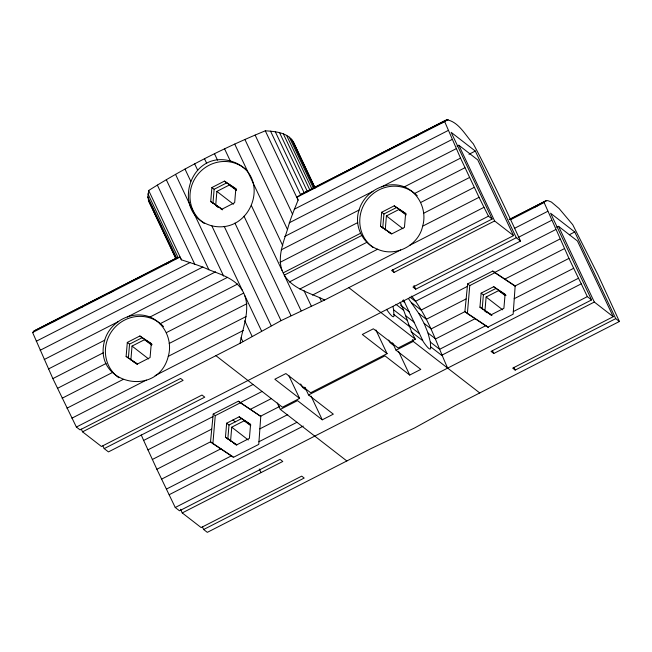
<?xml version="1.0" encoding="UTF-8"?>
<svg xmlns="http://www.w3.org/2000/svg" width="652" height="652" viewBox="0 0 652 652"><rect width="100%" height="100%" fill="white"/><g stroke="black" fill="none" stroke-linecap="round" stroke-linejoin="round"><path stroke-width="0.98" d="M175.608 258.143L149.292 202.462L147.825 196.994L148.68 190.498C185.649 167.14 224.867 147.417 265.307 130.816C275.111 131.427 287.222 132.405 293.115 141.451L315.071 187.906M279.406 406.571L260.792 416.098L258.771 444.371L233.636 457.231L210.514 441.82L156.879 469.269L175.249 507.5L179.504 510.801L280.05 459.35L282.789 461.469L182.242 512.92L180.522 509.269M202.356 526.767L203.652 529.505L207.32 532.35L370.988 448.6L414.59 427.973L455.585 405.316L619.4 321.485L597.851 274.573L572.749 224.72L559.114 208.55L551.429 202.063L547.656 200.547L545.015 201.313L544.127 202.544L568.96 258.404L515.17 285.926L513.148 314.207L488.006 327.068L464.892 311.656L431.208 328.893L424.118 323.392L418.731 313.359L408.356 298.453M242.454 290.605C235.421 278.714 221.012 274.508 208.876 269.741C200.058 265.625 190.694 262.854 181.452 259.838L179.919 257.124L176.578 257.988L34.662 330.613L32.6 332.504L52.861 378.608L76.382 427.052L240.05 343.302C242.952 326.155 251.965 307.173 242.454 290.605L211.835 225.837C170.4 214.386 188.469 149.715 230.303 160.962C273.033 172.87 253.106 235.388 211.835 225.837M126.121 356.416L127.311 342.414L139.878 335.984L151.264 343.555L150.074 357.557L137.507 363.987L126.121 356.416L137.311 364.101M128.362 358.152L129.552 344.15L127.311 342.414M130.856 360.083L132.038 346.082L144.605 339.651L151.924 344.517M210.71 201.549L211.9 187.548L224.467 181.117L235.845 188.681L234.663 202.682L222.096 209.121L210.71 201.549L222.707 209.773M212.951 203.285L214.141 189.284L211.9 187.548M235.951 189.3L229.447 184.972L216.88 191.403L215.69 205.404L218.127 207.026M233.123 457.117L212.886 443.653L215.258 415.65L213.212 414.069L238.347 401.208L260.58 416.294M225.453 437.223L226.635 423.221L239.202 416.791L250.588 424.362L249.398 438.364L236.831 444.794L225.453 437.223L236.757 445.006M227.817 439.057L228.999 425.055L226.635 423.221M230.555 441.176L231.737 427.174L244.304 420.744L250.808 425.071M380.499 226.252L381.689 212.25L394.256 205.82L405.634 213.391L404.452 227.393L391.885 233.823L380.499 226.252L391.681 233.938M382.74 227.988L383.93 213.986L381.689 212.25M385.234 229.911L386.416 215.91L398.983 209.479L405.487 213.807M515.17 285.926L492.749 271.061L467.614 283.922L469.758 285.584L467.386 313.588L488.462 327.606M479.953 307.149L481.135 293.147L493.703 286.717L505.088 294.288L503.898 308.29L491.331 314.72L479.953 307.149L491.95 315.381M482.195 308.885L483.376 294.883L481.135 293.147M487.297 312.846L484.933 311.012L486.115 297.01L498.682 290.58L506.001 295.446M213.212 414.069L210.514 441.82L212.886 443.653M467.614 283.922L464.892 311.656L466.759 313.099M282.104 270.58C277.239 256.978 283.318 242.528 287.483 229.52C290.116 219.439 294.199 209.814 298.086 200.156L297.19 197.116L300.882 194.443L446.742 119.748C458.918 121.859 465.422 135.469 473.303 143.823C490.222 175.649 505.414 208.33 520.532 241.036L108.452 451.901L104.198 448.609L102.902 445.87M168.265 356.351C157.776 398.812 92.103 383.678 104.703 340.197C109.748 322.495 130.066 310.825 147.874 316.269C164.059 321.46 173.049 340.328 168.265 356.351L246.048 316.554M422.643 226.187C418.657 245.388 395.544 257.499 377.606 249.227C362.406 243.603 353.743 225.356 359.073 210.025C364.118 192.324 384.444 180.661 402.251 186.097C418.437 191.289 427.427 210.156 422.643 226.187L479.049 197.32L460.524 158.118L444.68 121.639L446.742 119.748M176.578 257.988L176.138 258.82L148.265 199.862M240.05 343.302L281.045 320.645L324.647 300.01L488.462 216.187L492.138 219.031L391.591 270.482L394.077 272.406L494.623 220.963L513.54 235.617L412.993 287.067L415.731 289.186L516.278 237.735L520.532 241.036M214.141 189.284L226.709 182.853L236.464 189.341M33.48 331.273L177.841 257.41M300.882 194.443L445.56 120.408M53.285 321.729L55.094 320.808M81.296 307.402L83.097 306.481M109.3 293.074L112.91 291.224M137.303 278.746L140.913 276.896M165.306 264.41L169.822 262.104M353.897 167.906L355.707 166.977M360.246 164.663L363.873 162.804M388.356 150.278L390.165 149.349M413.743 137.279L418.282 134.964M441.852 122.894L443.67 121.965M445.487 121.044L448.201 119.65M32.6 332.504L179.919 257.124M297.19 197.116L444.68 121.639M36.259 341.265L190.229 262.479M294.215 209.268L448.34 130.4M40.131 350.287L202.951 266.961M289.235 222.813L452.211 139.414M457.019 146.162L458.829 145.233L477.745 159.895L513.54 235.617M44.197 359.537L118.599 321.46M127.344 316.986L215.592 271.827M284.728 236.448L372.977 191.289M381.713 186.822L456.27 148.664M48.444 368.983L104.703 340.197M149.732 317.149L227.54 277.336M281.281 249.838L359.073 210.025M404.11 186.985L460.524 158.118M468.959 154.296L475.3 151.052L516.278 237.735M52.861 378.608L103.366 352.765M159.895 323.832L237.744 283.995M279.928 262.414L357.744 222.593M414.273 193.668L464.933 167.743M129.552 344.15L142.12 337.72L151.875 344.207M383.93 213.986L396.498 207.556L406.253 214.043M57.425 388.372L106.048 363.498M166.374 332.626L243.628 293.107M283.18 272.862L360.426 233.334M420.744 202.462L469.505 177.507M361.811 235.462L284.264 275.144C293.017 289.325 310.629 292.968 324.647 300.01M62.136 398.242L112.649 372.39M169.178 343.465L247.01 303.636M289.227 282.039L367.027 242.226M423.555 213.294L474.216 187.377M66.969 408.185L123.228 379.399M299.847 289.023L377.606 249.227M71.916 418.176L146.325 380.1M155.062 375.633L243.31 330.474M312.447 295.095L400.695 249.936M409.44 245.462L483.996 207.312L479.049 197.32M81.247 429.089L82.543 431.828L183.09 380.377L180.596 378.445L80.057 429.896L76.382 427.052M509.196 219.577L546.189 200.645M509.693 219.39L545.015 201.313M535.023 207.01L538.633 205.168M510.581 219.708L544.127 202.544M514.314 228.428L547.794 211.297M104.198 448.609L204.744 397.158L202.006 395.03L101.459 446.481L82.543 431.828M518.136 237.475L551.657 220.319M556.718 227.255L558.528 226.325L577.444 240.987L613.239 316.709L512.692 368.16L515.186 370.091L615.724 318.641L619.4 321.485M156.879 469.269L143.644 440.434L253.033 384.46M555.724 229.569L415.446 301.354L409.961 297.1M147.89 449.888L212.951 416.595M240.384 402.561L262.137 391.428M467.329 286.424L421.102 310.083L411.836 302.903M494.762 272.389L559.97 239.023M215.258 415.65L240.392 402.789L260.865 416.408M469.758 285.584L494.892 272.715L515.129 286.179M569.318 234.736L574.754 231.957L615.724 318.641M152.307 459.505L211.664 429.138M250.498 409.26L271.248 398.649M466.041 298.966L426.359 319.276L418.731 313.359M504.876 279.097L564.387 248.64M228.999 425.055L241.566 418.625L250.515 424.574M483.376 294.883L495.944 288.453L505.699 294.948M288.82 375.601L299.602 398.413L282.414 407.207L215.893 355.666M375.862 329.928L387.076 353.653L310.662 392.748L285.894 373.563L274.834 379.219L299.602 398.413M400.132 302.169C406.041 314.199 408.698 327.491 415.324 339.195L398.136 347.989L373.368 328.804L362.308 334.46L387.076 353.653M277.287 403.017L280.311 409.415L297.499 400.621L322.267 419.815L333.327 414.15L308.559 394.965L305.103 387.663M308.559 394.965L384.973 355.862L409.733 375.055L420.801 369.391L396.033 350.205L392.577 342.903M396.033 350.205L413.221 341.412L479.742 392.952M161.59 479.138L220.947 448.763M259.781 428.894L287.744 414.59M475.324 318.6L435.642 338.901L428.005 332.993L424.118 323.392M514.159 298.73L573.67 268.274L568.96 258.404M166.423 489.09L231.484 455.797M258.917 441.754L296.986 422.276M485.854 325.625L439.627 349.285L430.361 342.104L428.005 332.993M513.295 311.591L578.503 278.225L573.67 268.274M169.202 494.697L303.27 426.09M578.503 278.225L581.274 283.832L441.616 355.299L430.581 346.75L430.361 342.104M175.249 507.5L587.33 296.636L591.584 299.928L491.037 351.379L493.776 353.506L594.322 302.055L613.239 316.709M203.652 529.505L304.191 478.055L301.705 476.131L201.158 527.574L182.242 512.92M304.378 192.593L307.442 191.631L279.578 132.682M388.486 232.079L390.923 233.701M484.933 311.012L487.37 312.634M489.807 314.256L491.437 315.34M220.572 208.648L222.193 209.732M132.478 361.167L137.36 364.411M233.807 443.344L236.244 444.966M475.3 151.052L451.16 132.348L492.138 219.031M574.754 231.957L550.606 213.245L591.584 299.928M492.749 271.061L494.892 272.715M394.256 205.82L396.498 207.556M398.983 209.479L406.074 214.981M493.703 286.717L495.944 288.453M498.682 290.58L504.99 295.462M386.416 215.91L402.969 228.738M486.115 297.01L502.668 309.83M402.406 300.711L404.729 302.512L423.238 341.583A34.132 4.14 62.9 0 0 430.703 347.369L430.581 346.75M400.426 305.03L409.187 311.819M395.935 304.297L403.702 310.311M405.479 315.535L414.012 322.145M392.911 306.473L393.637 309.806L407.476 320.531M224.467 181.117L226.709 182.853M229.447 184.972L236.537 190.465M408.454 325.128L419.212 333.465M393.637 309.806L393.857 314.451L409.269 326.391M411.021 331.591L422.577 340.548M348.804 287.654L415.324 339.195M216.88 191.403L233.432 204.231M216.48 206.016L218.053 207.238M280.311 409.415L346.831 460.964M238.347 401.208L240.392 402.789M139.878 335.984L142.12 337.72M144.605 339.651L151.704 345.144M239.202 416.791L241.566 418.625M244.304 420.744L250.612 425.634M232.919 420.01L235.282 421.836M132.038 346.082L148.591 358.91M231.737 427.174L248.29 440.002M411.616 296.106C428.714 317.361 436.555 343.702 447.671 368.103M149.292 202.462L150.359 204.011M388.608 340.051L390.035 342.626L393.14 345.038L392.496 343.294M300.653 383.963L302.561 387.386L305.666 389.798L304.704 387.182M403.327 299.822L404.729 302.512M483.996 207.312L488.462 216.187M558.528 226.325L594.322 302.055M581.274 283.832L587.33 296.636M458.829 145.233L494.623 220.963M513.89 367.353L515.186 370.091M492.488 350.768L493.776 353.506M414.012 285.535L415.731 289.186M392.781 269.675L394.077 272.406M412.357 339.578L413.221 341.412M398.527 351.33L409.733 375.055M314.606 187.173L293.115 141.451M291.477 139.153L314.761 188.42M289.301 137.116L313.343 187.98M286.578 135.355L312.055 189.243M283.343 133.88L310.091 190.465M275.315 131.769L304.125 192.723M270.547 131.15L300.58 194.671M265.307 130.816L298.086 200.156M255.128 135.062L292.658 214.467M244.916 139.479L287.483 229.52M319.635 297.548L321.452 301.395M234.72 144.076L282.789 245.763M303.93 290.49L311.257 305.992M224.565 148.827L230.303 160.962M251.395 205.6L301.094 310.735M214.484 153.717L217.523 160.164M244.011 216.187L291.012 315.633M204.508 158.729L206.66 163.293M234.924 223.082L281.045 320.645M311.053 396.09L322.267 419.815M194.671 163.856L197.711 170.294M224.198 226.325L271.208 325.772M185.005 169.072L190.743 181.207M244.81 295.6L261.533 330.98M175.543 174.361L223.612 276.04M244.753 320.776L252.079 336.269M166.317 179.707L208.876 269.741M241.028 337.769L242.854 341.615M157.352 185.095L194.883 264.5M148.68 190.498L181.452 259.838M147.963 193.872L177.996 257.401M147.825 196.994L176.643 257.964M151.321 205.698L155.641 214.834M157.8 219.398L160.824 225.796M164.271 233.098L165.999 236.757M170.751 246.798L171.615 248.624M259.317 469L261.02 472.61M141.207 434.884L143.644 440.434M393.857 314.451L393.979 315.071A34.132 4.14 62.9 0 1 386.514 309.284M373.229 247.597A34.132 32.804 -52.2 0 1 368.152 198.485A34.132 32.804 -52.2 0 1 417.264 195.771M118.851 377.761A34.132 32.804 -52.2 0 1 114.092 328.282A34.132 32.804 -52.2 0 1 163.538 326.636M204.223 223.432A34.132 32.804 -52.2 0 1 198.045 174.157A34.132 32.804 -52.2 0 1 247.475 171.069"/></g></svg>
